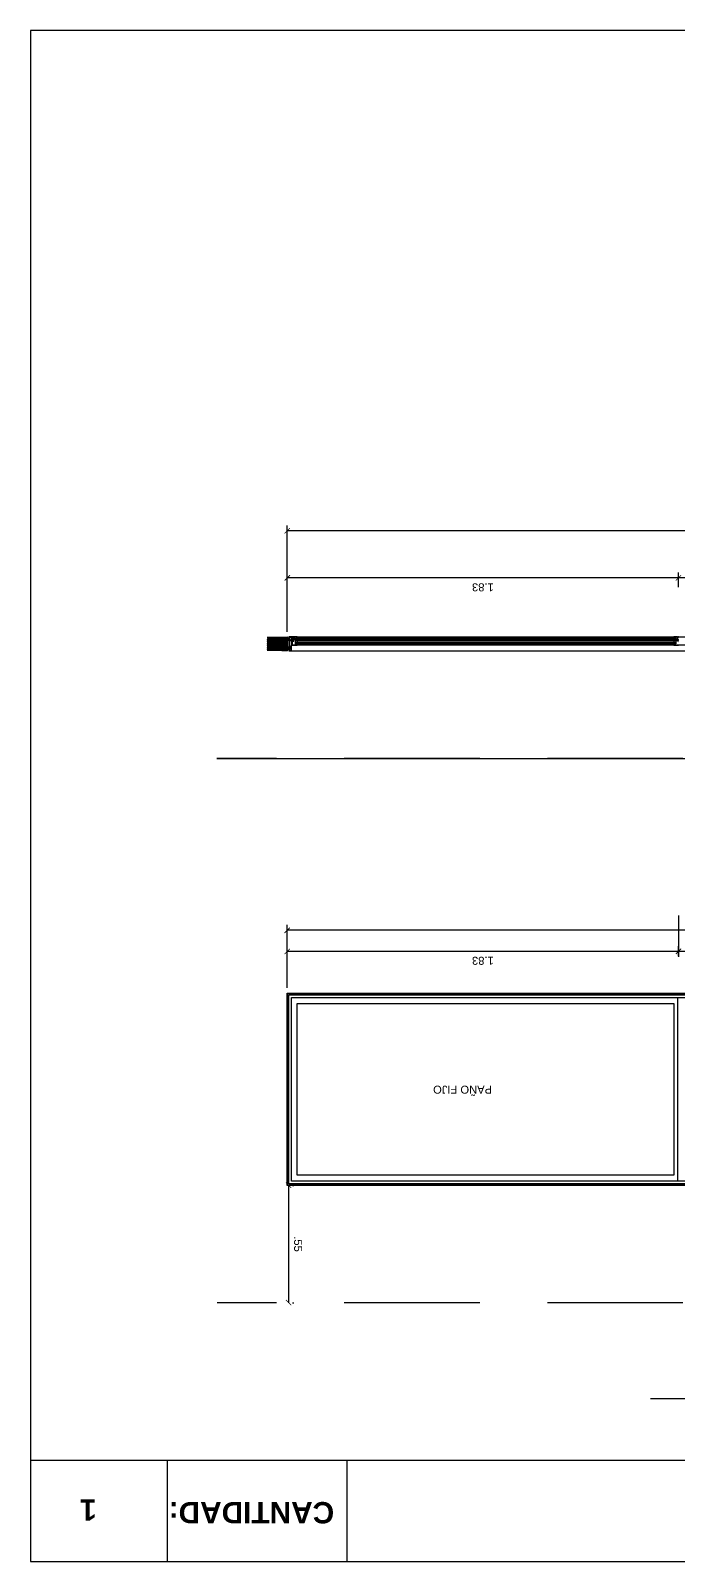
# Model space of a CAD drawing. Header units: millimetres. Extents: x -108.9 to -34.4, y 209.3 to 216.5.
# Drawn here: x -52.35 to -49.32, y 209.3 to 216.48 of the extents above; entities that cross this region are included whole.
import ezdxf

# ---------------------------------------------------------------- set-up
doc = ezdxf.new("R2010")
doc.units = ezdxf.units.MM
doc.linetypes.add('HIDDEN', pattern=[9.525, 6.35, -3.175])
for name, color, linetype in [('25-cotas', 140, 'Continuous'), ('Carpinteria', 1, 'Continuous'), ('O.OO', 2, 'HIDDEN'), ('PERFILES', 2, 'Continuous'), ('PISO', 2, 'Continuous'), ('ROTULO', 7, 'Continuous'), ('SOLID', 253, 'Continuous'), ('TXT', 3, 'Continuous'), ('V-00', 8, 'Continuous'), ('V-01', 1, 'Continuous'), ('Vista 2', 2, 'Continuous')]:
    doc.layers.add(name, color=color, linetype=linetype)
doc.layers.add('LICITACION PANELES', color=7, linetype='Continuous', true_color=0xf00000)
doc.styles.add('ARIALBOLD', font='')
doc.styles.add('DIM', font='arial.ttf')
doc.styles.get('ARIALBOLD').set_extended_font_data('Arial', bold=True)
doc.dimstyles.new('Cota-025', dxfattribs={"dimscale": 25, "dimtxt": 0.0015, "dimasz": 0.001, "dimexe": 0.001, "dimexo": 0.001, "dimgap": 0.001, "dimtad": 1, "dimzin": 4, "dimdsep": 46, "dimtxsty": 'DIM', "dimblk1": 'ARCHTICK', "dimblk2": 'ARCHTICK', "dimsah": 1, "dimcen": 0.0005, "dimclrd": 15, "dimclre": 9, "dimclrt": 140, "dimaunit": 1, "dimadec": 0, "dimazin": 0, "dimtfac": 1, "dimtix": 1, "dimtofl": 0, "dimtmove": 2, "dimatfit": 3, "dimldrblk": 'DOT', "dimfxl": 1, "dimtolj": 1, "dimtzin": 4, "dimarcsym": 0})

# ---------------------------------------------------------------- blocks, each defined once
blk = doc.blocks.new('_ArchTick')
at = {"color": 0, "linetype": 'ByBlock', "const_width": 0.15}
blk.add_lwpolyline([(-0.5, -0.5), (0.5, 0.5)], dxfattribs=at)
blk = doc.blocks.new('*D18')
at = {"layer": '25-cotas', "color": 9, "lineweight": -2, "transparency": 16777216}
for p, q in [((-51.1502, 211.9894), (-51.1502, 212.2849)), ((-45.6502, 211.9894), (-45.6502, 212.2849))]:
    blk.add_line(p, q, dxfattribs=at)
at = {"layer": '25-cotas', "color": 15, "lineweight": -2, "transparency": 16777216}
blk.add_line((-45.6502, 212.2599), (-51.1502, 212.2599), dxfattribs=at)
at = {"layer": 'DEFPOINTS', "color": 0, "transparency": 16777216}
for p in [(-51.1502, 212.2599), (-51.1502, 211.9644), (-45.6502, 211.9644)]:
    blk.add_point(p, dxfattribs=at)
at = {"layer": '25-cotas', "color": 15, "lineweight": -2, "transparency": 16777216, "xscale": 0.025, "yscale": 0.025, "zscale": 0.025, "rotation": 180}
blk.add_blockref('_ArchTick', (-51.1502, 212.2599), dxfattribs=at)
at = {"layer": '25-cotas', "color": 15, "lineweight": -2, "transparency": 16777216, "xscale": 0.025, "yscale": 0.025, "zscale": 0.025}
blk.add_blockref('_ArchTick', (-45.6502, 212.2599), dxfattribs=at)
at = {"layer": '25-cotas', "color": 140, "transparency": 16777216, "insert": (-48.4002, 212.2157), "char_height": 0.0375, "attachment_point": 5, "rotation": 180, "style": 'DIM'}
blk.add_mtext('\\A1;5.50', dxfattribs=at)
blk = doc.blocks.new('_Dot')
at = {"color": 0, "linetype": 'ByBlock', "lineweight": -2}
blk.add_line((-0.5, 0), (-1, 0), dxfattribs=at)
at = {"color": 0, "linetype": 'ByBlock', "const_width": 0.5}
blk.add_lwpolyline([(-0.25, 0, 1), (0.25, 0, 1)], format="xyb", close=True, dxfattribs=at)
blk = doc.blocks.new('*D19')
at = {"layer": 'DEFPOINTS', "color": 0, "transparency": 16777216}
for p in [(-51.1502, 211.0644), (-51.1502, 210.5144), (-51.1439, 210.5144)]:
    blk.add_point(p, dxfattribs=at)
at = {"layer": 'LICITACION PANELES', "color": 15, "lineweight": -2, "transparency": 16777216}
blk.add_line((-51.1439, 211.0644), (-51.1439, 210.5144), dxfattribs=at)
at = {"layer": 'LICITACION PANELES', "color": 9, "lineweight": -2, "transparency": 16777216}
for p, q in [((-51.1252, 211.0644), (-51.1189, 211.0644)), ((-51.1252, 210.5144), (-51.1189, 210.5144))]:
    blk.add_line(p, q, dxfattribs=at)
at = {"layer": 'LICITACION PANELES', "color": 15, "lineweight": -2, "transparency": 16777216, "xscale": 0.025, "yscale": 0.025, "zscale": 0.025}
for p, rotation in [((-51.1439, 211.0644), 90), ((-51.1439, 210.5144), 270)]:
    blk.add_blockref('_ArchTick', p, dxfattribs=dict(at, rotation=rotation))
at = {"layer": 'LICITACION PANELES', "color": 140, "transparency": 16777216, "insert": (-51.0998, 210.7894), "char_height": 0.0375, "attachment_point": 5, "rotation": 270, "style": 'DIM'}
blk.add_mtext('\\A1;.55', dxfattribs=at)
blk = doc.blocks.new('11362366')
at = {"layer": 'PERFILES'}
for points in [[(375.2, 97.6, 0.017126), (374.9, 100.5, 0.051213), (373.6, 105.3, 0.067048), (372.1, 108.1, 0.236888), (368.5, 110), (350.2, 110, -0.414214), (349.2, 111), (349.2, 136.9, 0.310312), (348.9, 137.2), (345.5, 137.2, 0.414214), (345.2, 136.9), (345.2, 135.9, 0.414214), (346.1, 135), (346.1, 135.7, -0.414214), (346.4, 136), (347.9, 136, -0.414214), (348.2, 135.7), (348.2, 130.8, -0.414214), (347.9, 130.5), (346.4, 130.5, -0.414214), (346.1, 130.8), (346.1, 131.5, 0.414214), (345.2, 130.6), (345.2, 129.5, 0.414214), (345.5, 129.2), (347.8, 129.2, -0.414214), (348.1, 128.9), (348.1, 115.2), (334.8, 115.2), (334.5, 115.5), (334.2, 115.2), (333.2, 115.2), (332.9, 115.5), (332.6, 115.2), (330.5, 115.2, -0.414214), (330.2, 115.5), (330.2, 119.9, 0.414214), (329.9, 120.2), (327.9, 120.2, 0.198912), (327.6, 120.1), (326.9, 119.4, 0.188115), (326.7, 118.9, 0.376845), (327.4, 118.2), (328.6, 118.2, -0.414214), (328.9, 117.9), (328.9, 115.5, -0.414214), (328.6, 115.2), (310.8, 115.2, -0.414214), (310.5, 115.5), (310.5, 117.9, -0.414214), (310.8, 118.2), (312, 118.2, 0.380473), (312.7, 118.9), (312.7, 118.9, 0.188115), (312.5, 119.4), (311.8, 120.1, 0.198912), (311.6, 120.2), (309.5, 120.2, 0.414214), (309.2, 119.9), (309.2, 97.3), (316.1, 97.3), (316.1, 91.3), (311.2, 91.3), (311.2, 90.2), (317.2, 90.2), (317.2, 90.7), (319.2, 90.7), (319.2, 91.8), (317.2, 91.8), (317.2, 97.3), (324.4, 97.3), (324.7, 97), (325, 97.3), (325.5, 97.3), (325.8, 97), (326.1, 97.3), (357.2, 97.3), (358.4, 97.3), (358.7, 97), (359, 97.3), (359.5, 97.3), (359.8, 97), (360.1, 97.3), (367.2, 97.3), (367.2, 91.8), (365.2, 91.8), (365.2, 90.7), (367.2, 90.7), (367.2, 90.2), (373.2, 90.2), (373.2, 91.3), (368.3, 91.3), (368.3, 97.3), (374.9, 97.3, 0.439514)], [(311.3, 114.1), (310.3, 113.1), (310.3, 110), (312.5, 110), (312.5, 108.9), (310.3, 108.9), (310.3, 98.4), (357.2, 98.4), (374.1, 98.4, 0.011867), (373.8, 100.3, 0.051213), (372.6, 104.9, 0.067), (371.2, 107.4, 0.236741), (368.5, 108.9), (368.2, 108.9), (368.2, 107.5), (367.1, 107.5), (367.1, 108.9), (348.1, 108.9), (348.1, 113.1), (347.1, 114.1)]]:
    blk.add_lwpolyline(points, format="xyb", close=True, dxfattribs=at)
blk = doc.blocks.new('*D29')
at = {"layer": '25-cotas', "color": 9, "lineweight": -2, "transparency": 16777216}
for p, q in [((-49.3162, 212.3295), (-49.3162, 212.1362)), ((-47.4842, 212.3295), (-47.4842, 212.1362))]:
    blk.add_line(p, q, dxfattribs=at)
at = {"layer": '25-cotas', "color": 15, "lineweight": -2, "transparency": 16777216}
blk.add_line((-47.4842, 212.1612), (-49.3162, 212.1612), dxfattribs=at)
at = {"layer": 'DEFPOINTS', "color": 0, "transparency": 16777216}
for p in [(-49.3162, 212.3545), (-47.4842, 212.3545), (-49.3162, 212.1612)]:
    blk.add_point(p, dxfattribs=at)
at = {"layer": '25-cotas', "color": 15, "lineweight": -2, "transparency": 16777216, "xscale": 0.025, "yscale": 0.025, "zscale": 0.025, "rotation": 180}
blk.add_blockref('_ArchTick', (-49.3162, 212.1612), dxfattribs=at)
at = {"layer": '25-cotas', "color": 15, "lineweight": -2, "transparency": 16777216, "xscale": 0.025, "yscale": 0.025, "zscale": 0.025}
blk.add_blockref('_ArchTick', (-47.4842, 212.1612), dxfattribs=at)
at = {"layer": '25-cotas', "color": 140, "transparency": 16777216, "insert": (-48.4002, 212.1171), "char_height": 0.0375, "attachment_point": 5, "rotation": 180, "style": 'DIM'}
blk.add_mtext('\\A1;1.83', dxfattribs=at)
blk = doc.blocks.new('*D30')
at = {"layer": '25-cotas', "color": 9, "lineweight": -2, "transparency": 16777216}
for p, q in [((-51.1502, 212.1221), (-51.1502, 212.1862)), ((-49.3162, 212.138), (-49.3162, 212.1862))]:
    blk.add_line(p, q, dxfattribs=at)
at = {"layer": '25-cotas', "color": 15, "lineweight": -2, "transparency": 16777216}
blk.add_line((-49.3162, 212.1612), (-51.1502, 212.1612), dxfattribs=at)
at = {"layer": 'DEFPOINTS', "color": 0, "transparency": 16777216}
for p in [(-51.1502, 212.1612), (-51.1502, 212.0971), (-49.3162, 212.113)]:
    blk.add_point(p, dxfattribs=at)
at = {"layer": '25-cotas', "color": 15, "lineweight": -2, "transparency": 16777216, "xscale": 0.025, "yscale": 0.025, "zscale": 0.025, "rotation": 180}
blk.add_blockref('_ArchTick', (-51.1502, 212.1612), dxfattribs=at)
at = {"layer": '25-cotas', "color": 15, "lineweight": -2, "transparency": 16777216, "xscale": 0.025, "yscale": 0.025, "zscale": 0.025}
blk.add_blockref('_ArchTick', (-49.3162, 212.1612), dxfattribs=at)
at = {"layer": '25-cotas', "color": 140, "transparency": 16777216, "insert": (-50.2332, 212.1171), "char_height": 0.0375, "attachment_point": 5, "rotation": 180, "style": 'DIM'}
blk.add_mtext('\\A1;1.83', dxfattribs=at)
blk = doc.blocks.new('*D33')
at = {"layer": '25-cotas', "color": 9, "lineweight": -2, "transparency": 16777216}
for p, q in [((-51.1502, 213.6589), (-51.1502, 214.1576)), ((-45.6502, 213.6589), (-45.6502, 214.1576))]:
    blk.add_line(p, q, dxfattribs=at)
at = {"layer": '25-cotas', "color": 15, "lineweight": -2, "transparency": 16777216}
blk.add_line((-45.6502, 214.1326), (-51.1502, 214.1326), dxfattribs=at)
at = {"layer": 'DEFPOINTS', "color": 0, "transparency": 16777216}
for p in [(-51.1502, 214.1326), (-51.1502, 213.6339), (-45.6502, 213.6339)]:
    blk.add_point(p, dxfattribs=at)
at = {"layer": '25-cotas', "color": 15, "lineweight": -2, "transparency": 16777216, "xscale": 0.025, "yscale": 0.025, "zscale": 0.025, "rotation": 180}
blk.add_blockref('_ArchTick', (-51.1502, 214.1326), dxfattribs=at)
at = {"layer": '25-cotas', "color": 15, "lineweight": -2, "transparency": 16777216, "xscale": 0.025, "yscale": 0.025, "zscale": 0.025}
blk.add_blockref('_ArchTick', (-45.6502, 214.1326), dxfattribs=at)
at = {"layer": '25-cotas', "color": 140, "transparency": 16777216, "insert": (-48.4002, 214.0884), "char_height": 0.0375, "attachment_point": 5, "rotation": 180, "style": 'DIM'}
blk.add_mtext('\\A1;5.50', dxfattribs=at)
blk = doc.blocks.new('*D35')
at = {"layer": '25-cotas', "color": 9, "lineweight": -2, "transparency": 16777216}
for p, q in [((-49.3162, 213.868), (-49.3162, 213.9367)), ((-47.4842, 213.868), (-47.4842, 213.9367))]:
    blk.add_line(p, q, dxfattribs=at)
at = {"layer": '25-cotas', "color": 15, "lineweight": -2, "transparency": 16777216}
blk.add_line((-47.4842, 213.9117), (-49.3162, 213.9117), dxfattribs=at)
at = {"layer": 'DEFPOINTS', "color": 0, "transparency": 16777216}
for p in [(-49.3162, 213.9117), (-49.3162, 213.843), (-47.4842, 213.843)]:
    blk.add_point(p, dxfattribs=at)
at = {"layer": '25-cotas', "color": 15, "lineweight": -2, "transparency": 16777216, "xscale": 0.025, "yscale": 0.025, "zscale": 0.025, "rotation": 180}
blk.add_blockref('_ArchTick', (-49.3162, 213.9117), dxfattribs=at)
at = {"layer": '25-cotas', "color": 15, "lineweight": -2, "transparency": 16777216, "xscale": 0.025, "yscale": 0.025, "zscale": 0.025}
blk.add_blockref('_ArchTick', (-47.4842, 213.9117), dxfattribs=at)
at = {"layer": '25-cotas', "color": 140, "transparency": 16777216, "insert": (-48.4002, 213.8676), "char_height": 0.0375, "attachment_point": 5, "rotation": 180, "style": 'DIM'}
blk.add_mtext('\\A1;1.83', dxfattribs=at)
blk = doc.blocks.new('*D36')
at = {"layer": '25-cotas', "color": 9, "lineweight": -2, "transparency": 16777216}
for p, q in [((-51.1502, 213.9332), (-51.1502, 213.9367)), ((-49.3162, 213.868), (-49.3162, 213.9367))]:
    blk.add_line(p, q, dxfattribs=at)
at = {"layer": '25-cotas', "color": 15, "lineweight": -2, "transparency": 16777216}
blk.add_line((-49.3162, 213.9117), (-51.1502, 213.9117), dxfattribs=at)
at = {"layer": 'DEFPOINTS', "color": 0, "transparency": 16777216}
for p in [(-51.1502, 213.9117), (-51.1502, 213.9082), (-49.3162, 213.843)]:
    blk.add_point(p, dxfattribs=at)
at = {"layer": '25-cotas', "color": 15, "lineweight": -2, "transparency": 16777216, "xscale": 0.025, "yscale": 0.025, "zscale": 0.025, "rotation": 180}
blk.add_blockref('_ArchTick', (-51.1502, 213.9117), dxfattribs=at)
at = {"layer": '25-cotas', "color": 15, "lineweight": -2, "transparency": 16777216, "xscale": 0.025, "yscale": 0.025, "zscale": 0.025}
blk.add_blockref('_ArchTick', (-49.3162, 213.9117), dxfattribs=at)
at = {"layer": '25-cotas', "color": 140, "transparency": 16777216, "insert": (-50.2332, 213.8676), "char_height": 0.0375, "attachment_point": 5, "rotation": 180, "style": 'DIM'}
blk.add_mtext('\\A1;1.83', dxfattribs=at)

msp = doc.modelspace()

# ---------------------------------------------------------------- hatches: boundary and pattern name
at = {"layer": 'Carpinteria'}
h = msp.add_hatch(dxfattribs=at)
h.set_pattern_fill('DOTS', color=9, scale=0.007, angle=360, style=0)
h.set_pattern_definition([(360, (-51.2744619, 213.93757227), (0.00021875, 0.0004375), [0, -0.0004375])])
h.paths.add_polyline_path([(-51.1022, 213.601, -0.056079), (-51.1011, 213.6019), (-51.105, 213.6019), (-51.1049, 213.6017, -0.218221), (-51.1046, 213.601)])
h.paths.add_polyline_path([(-51.103, 213.5999, -0.053621), (-51.1022, 213.601), (-51.1046, 213.601, -0.176262), (-51.1048, 213.6004), (-51.1048, 213.6002), (-51.1051, 213.6002, -0.074558), (-51.1053, 213.6001), (-51.1051, 213.5996, -0.198912), (-51.1045, 213.5999), (-51.1035, 213.5999)])
h.paths.add_polyline_path([(-51.1032, 213.5996, -0.013126), (-51.103, 213.5999), (-51.1035, 213.5999, -0.414214)])
at = {"layer": 'V-00'}
h = msp.add_hatch(dxfattribs=at)
h.set_pattern_fill('HONEY', color=256, scale=0.001, angle=90, style=0)
h.set_pattern_definition([(270, (0, 0), (0.002749630645, -0.0047625), [0.003175, -0.00635]), (30, (0, 0), (0.002749630663, 0.00476249999), [0.003175, -0.00635]), (330, (0, 0), (0.005499261308, -1e-11), [-0.00635, 0.003175])])
h.paths.add_polyline_path([(-51.2448, 213.5729), (-51.1772, 213.5729), (-51.1772, 213.5739), (-51.1532, 213.5739), (-51.1532, 213.6299), (-51.1772, 213.6299), (-51.1772, 213.6309), (-51.2448, 213.6309)])

# ---------------------------------------------------------------- linework, layer by layer
at = {"layer": 'Carpinteria', "color": 9}
for p, q in [((-51.1442, 213.6182), (-51.1442, 213.6215)), ((-51.1431, 213.6159), (-51.1431, 213.6239)), ((-51.1409, 213.6219), (-51.1431, 213.6219)), ((-51.1409, 213.6178), (-51.1431, 213.6178)), ((-51.1397, 213.6219), (-51.1417, 213.6219)), ((-51.1397, 213.6178), (-51.1417, 213.6178)), ((-51.1397, 213.5784), (-51.1397, 213.6344)), ((-51.1397, 213.6199), (-51.1397, 213.6219)), ((-51.1397, 213.6199), (-51.1397, 213.6178)), ((-51.1367, 213.6208), (-51.1374, 213.6213)), ((-51.1367, 213.6189), (-51.1374, 213.6184)), ((-51.1132, 213.6239), (-49.3287, 213.6239)), ((-51.1132, 213.6239), (-51.1132, 213.6029)), ((-51.1132, 213.6229), (-49.3287, 213.6229)), ((-51.1132, 213.6219), (-49.3287, 213.6219)), ((-51.1132, 213.6209), (-49.3287, 213.6209)), ((-51.1132, 213.6199), (-49.3287, 213.6199)), ((-51.1132, 213.6189), (-49.3287, 213.6189)), ((-49.3287, 213.6179), (-51.1132, 213.6179)), ((-49.3287, 213.6089), (-51.1132, 213.6089)), ((-51.1132, 213.6079), (-49.3287, 213.6079)), ((-51.1132, 213.6069), (-49.3287, 213.6069)), ((-51.1132, 213.6059), (-49.3287, 213.6059)), ((-51.1132, 213.6049), (-49.3287, 213.6049)), ((-51.1132, 213.6039), (-49.3287, 213.6039)), ((-51.1132, 213.6029), (-49.3287, 213.6029)), ((-51.1051, 213.5996), (-51.1054, 213.6002)), ((-51.1045, 213.6179), (-51.1045, 213.6089)), ((-49.3374, 213.6179), (-49.3374, 213.6089)), ((-49.3368, 213.5996), (-49.3366, 213.6002)), ((-49.3287, 213.6239), (-49.3287, 213.6029)), ((-51.1442, 213.5842), (-51.1442, 213.5875)), ((-51.1431, 213.5819), (-51.1431, 213.5899)), ((-51.1409, 213.5879), (-51.1431, 213.5879)), ((-51.1409, 213.5838), (-51.1431, 213.5838)), ((-51.1397, 213.5879), (-51.1417, 213.5879)), ((-51.1397, 213.5838), (-51.1417, 213.5838)), ((-51.1397, 213.5859), (-51.1397, 213.5879)), ((-51.1397, 213.5859), (-51.1397, 213.5838)), ((-51.1367, 213.5868), (-51.1374, 213.5873)), ((-51.1367, 213.5849), (-51.1374, 213.5844))]:
    msp.add_line(p, q, dxfattribs=at)
at = {"layer": 'Carpinteria'}
for p, q in [((-51.1191, 213.6358), (-47.5067, 213.6358)), ((-51.1035, 213.5999), (-49.3389, 213.5999)), ((-49.3389, 213.6294), (-51.1026, 213.6294)), ((-51.1428, 213.5699), (-45.6576, 213.5699)), ((-47.5064, 213.5959), (-51.1035, 213.5959))]:
    msp.add_line(p, q, dxfattribs=at)
at = {"layer": 'Carpinteria', "color": 2}
for points in [[(-51.1772, 213.6309), (-51.1522, 213.6309), (-51.1522, 213.5729), (-51.1772, 213.5729), (-51.1772, 213.5739), (-51.1532, 213.5739), (-51.1532, 213.6299), (-51.1772, 213.6299), (-51.1772, 213.6309)], [(-51.1752, 213.6339), (-51.1502, 213.6339), (-51.1502, 213.5699), (-51.1752, 213.5699), (-51.1752, 213.5709), (-51.1512, 213.5709), (-51.1512, 213.6329), (-51.1752, 213.6329), (-51.1752, 213.6339)]]:
    msp.add_lwpolyline(points, dxfattribs=at)
at = {"layer": 'Carpinteria', "color": 9}
msp.add_lwpolyline([(-51.1417, 213.6344), (-51.1318, 213.6344), (-51.1318, 213.5784), (-51.1417, 213.5784)], close=True, dxfattribs=at)
for points in [[(-51.1078, 213.6239, -0.911943), (-51.1085, 213.6236), (-51.1098, 213.6259, 0.275929), (-51.1099, 213.626), (-51.112, 213.626, -0.916571), (-51.1121, 213.6277), (-51.1065, 213.6284, -0.527157), (-51.1064, 213.6283), (-51.1066, 213.6275, 0.485366), (-51.1065, 213.6274), (-51.1027, 213.6274, 0.507097), (-51.1026, 213.6275), (-51.103, 213.6287, -1.032778), (-51.1021, 213.629), (-51.1004, 213.6231, -1), (-51.1012, 213.6229), (-51.1021, 213.6259, 0.327055), (-51.1022, 213.626), (-51.1045, 213.626, 0.507097), (-51.1046, 213.6259), (-51.104, 213.6239, -0.911943), (-51.1047, 213.6236), (-51.106, 213.626, 0.275929), (-51.1061, 213.626), (-51.1083, 213.626, 0.507097), (-51.1084, 213.6259)], [(-51.1052, 213.6028), (-51.1048, 213.6013), (-51.1048, 213.6002), (-51.1062, 213.6002, 0.414214), (-51.1065, 213.5999), (-51.1065, 213.5987), (-51.1053, 213.5987, -0.878927), (-51.1052, 213.5977), (-51.1071, 213.5972, -0.129412), (-51.1073, 213.5972), (-51.1092, 213.5977, -0.878927), (-51.1091, 213.5987), (-51.1077, 213.5987), (-51.1077, 213.5999, 0.414214), (-51.108, 213.6002), (-51.1108, 213.6002, -0.414214), (-51.1111, 213.6005), (-51.1111, 213.6012), (-51.1115, 213.6026, -1), (-51.1106, 213.6028), (-51.1102, 213.6012), (-51.1093, 213.6012), (-51.1097, 213.6026, -1), (-51.1088, 213.6028), (-51.1084, 213.6012), (-51.1075, 213.6012), (-51.1079, 213.6026, -1), (-51.107, 213.6028), (-51.1066, 213.6012), (-51.1057, 213.6012), (-51.1061, 213.6026, -1)], [(-49.3342, 213.6239, 0.911943), (-49.3334, 213.6236), (-49.3322, 213.6259, -0.275929), (-49.3321, 213.626), (-49.33, 213.626, 0.916571), (-49.3298, 213.6277), (-49.3354, 213.6284, 0.527157), (-49.3355, 213.6283), (-49.3353, 213.6275, -0.485366), (-49.3354, 213.6274), (-49.3392, 213.6274, -0.507097), (-49.3393, 213.6275), (-49.3389, 213.6287, 1.032778), (-49.3399, 213.629), (-49.3415, 213.6231, 1), (-49.3408, 213.6229), (-49.3398, 213.6259, -0.327055), (-49.3397, 213.626), (-49.3374, 213.626, -0.507097), (-49.3373, 213.6259), (-49.3379, 213.6239, 0.911943), (-49.3372, 213.6236), (-49.3359, 213.626, -0.275929), (-49.3358, 213.626), (-49.3336, 213.626, -0.507097), (-49.3335, 213.6259)], [(-49.3367, 213.6028), (-49.3371, 213.6013), (-49.3371, 213.6002), (-49.3357, 213.6002, -0.414214), (-49.3354, 213.5999), (-49.3354, 213.5987), (-49.3366, 213.5987, 0.878927), (-49.3368, 213.5977), (-49.3349, 213.5972, 0.129412), (-49.3346, 213.5972), (-49.3327, 213.5977, 0.878927), (-49.3328, 213.5987), (-49.3342, 213.5987), (-49.3342, 213.5999, -0.414214), (-49.3339, 213.6002), (-49.3311, 213.6002, 0.414214), (-49.3308, 213.6005), (-49.3308, 213.6012), (-49.3305, 213.6026, 1), (-49.3313, 213.6028), (-49.3318, 213.6012), (-49.3326, 213.6012), (-49.3323, 213.6026, 1), (-49.3331, 213.6028), (-49.3336, 213.6012), (-49.3344, 213.6012), (-49.3341, 213.6026, 1), (-49.3349, 213.6028), (-49.3354, 213.6012), (-49.3362, 213.6012), (-49.3359, 213.6026, 1)]]:
    msp.add_lwpolyline(points, format="xyb", close=True, dxfattribs=at)
for centre, radius, start, end in [((-51.1376, 213.6199), 0.00677, 143.7885, 165.58673), ((-51.1376, 213.6199), 0.00677, 194.41327, 216.2115), ((-51.1381, 213.6219), 0.00157, 48.73655, 180), ((-51.1381, 213.6178), 0.00157, 180, 311.26345), ((-51.1368, 213.6199), 0.00147, 107.71858, 183.09576), ((-51.1368, 213.6198), 0.00147, 176.90424, 252.28142), ((-51.1376, 213.6222), 0.000965, 287.28305, 57.18528), ((-51.1376, 213.6175), 0.000965, 302.81472, 72.71695), ((-51.1371, 213.6198), 0.00103, 1.12402, 66.9914), ((-51.1371, 213.6199), 0.00103, 293.0086, 358.87598), ((-51.0974, 213.5967), 0.00648, 103.95013, 153.42555), ((-49.3445, 213.5967), 0.00648, 26.57445, 76.04987), ((-51.1376, 213.5859), 0.00677, 143.7885, 165.58673), ((-51.1376, 213.5859), 0.00677, 194.41327, 216.2115), ((-51.1381, 213.5879), 0.00157, 48.73655, 180), ((-51.1381, 213.5838), 0.00157, 180, 311.26345), ((-51.1368, 213.5859), 0.00147, 107.71858, 183.09576), ((-51.1368, 213.5858), 0.00147, 176.90424, 252.28142), ((-51.1376, 213.5882), 0.000965, 287.28305, 57.18528), ((-51.1376, 213.5835), 0.000965, 302.81472, 72.71695), ((-51.1371, 213.5858), 0.00103, 1.12402, 66.9914), ((-51.1371, 213.5859), 0.00103, 293.0086, 358.87598)]:
    msp.add_arc(centre, radius, start, end, dxfattribs=at)
at = {"layer": 'DEFPOINTS'}
for points in [[(-52.3534, 216.4768), (-52.3534, 209.3018), (-43.8534, 209.3018), (-43.8534, 216.4768)], [(-43.8534, 216.4768), (-52.3534, 216.4768), (-52.3534, 209.3018), (-43.8534, 209.3018)]]:
    msp.add_lwpolyline(points, close=True, dxfattribs=at)
at = {"layer": 'O.OO', "ltscale": 0.1}
for p, q in [((-44.5329, 213.0644), (-51.481, 213.0644)), ((-44.5329, 210.5144), (-51.4788, 210.5144))]:
    msp.add_line(p, q, dxfattribs=at)
at = {"layer": 'PERFILES'}
for points in [[(-51.1048, 213.628, 0.668179), (-51.1051, 213.6286), (-51.1107, 213.6286, -0.414214), (-51.111, 213.6289), (-51.111, 213.6295, -0.414214), (-51.1107, 213.6298), (-51.1044, 213.6298, 0.414214), (-51.1041, 213.6301), (-51.1041, 213.6343, 0.414214), (-51.1046, 213.6348), (-51.1174, 213.6348, 0.414214), (-51.1179, 213.6343), (-51.1179, 213.6219), (-51.1219, 213.6219, 0.217121), (-51.1227, 213.6215), (-51.1236, 213.6205, 0.320103), (-51.1236, 213.6199), (-51.1224, 213.6178, -1), (-51.1234, 213.6172), (-51.125, 213.62, -0.320103), (-51.1249, 213.6206), (-51.1235, 213.6223, -0.217121), (-51.122, 213.623), (-51.119, 213.623), (-51.119, 213.6314), (-51.124, 213.6314, -0.767327), (-51.1243, 213.6324), (-51.1228, 213.6332, -0.414214), (-51.1225, 213.6332), (-51.1221, 213.6325), (-51.119, 213.6325), (-51.119, 213.634), (-51.1197, 213.634, -0.414214), (-51.1199, 213.6342), (-51.1199, 213.6348, -0.414214), (-51.1197, 213.635), (-51.119, 213.635), (-51.119, 213.6356, -0.414214), (-51.1187, 213.6359), (-51.1033, 213.6359, -0.414214), (-51.103, 213.6356), (-51.103, 213.6277, -0.414214), (-51.1033, 213.6274), (-51.1047, 213.6274, -0.668179), (-51.105, 213.6279), (-51.1048, 213.628), (-51.105, 213.6279)], [(-49.3371, 213.628, -0.668179), (-49.3369, 213.6286), (-49.3312, 213.6286, 0.414214), (-49.3309, 213.6289), (-49.3309, 213.6295, 0.414214), (-49.3312, 213.6298), (-49.3375, 213.6298, -0.414214), (-49.3378, 213.6301), (-49.3378, 213.6343, -0.414214), (-49.3373, 213.6348), (-49.3245, 213.6348, -0.414214), (-49.324, 213.6343), (-49.324, 213.6219), (-49.32, 213.6219, -0.217121), (-49.3193, 213.6215), (-49.3183, 213.6205, -0.320103), (-49.3183, 213.6199), (-49.3195, 213.6178, 1), (-49.3186, 213.6172), (-49.3169, 213.62, 0.320103), (-49.317, 213.6206), (-49.3185, 213.6223, 0.217121), (-49.32, 213.623), (-49.3229, 213.623), (-49.3229, 213.6314), (-49.3179, 213.6314, 0.767327), (-49.3177, 213.6324), (-49.3191, 213.6332, 0.414214), (-49.3194, 213.6332), (-49.3198, 213.6325), (-49.3229, 213.6325), (-49.3229, 213.634), (-49.3222, 213.634, 0.414214), (-49.322, 213.6342), (-49.322, 213.6348, 0.414214), (-49.3222, 213.635), (-49.3229, 213.635), (-49.3229, 213.6356, 0.414214), (-49.3232, 213.6359), (-49.3386, 213.6359, 0.414214), (-49.3389, 213.6356), (-49.3389, 213.6277, 0.414214), (-49.3386, 213.6274), (-49.3372, 213.6274, 0.668179), (-49.337, 213.6279), (-49.3371, 213.628), (-49.337, 213.6279)], [(-49.3167, 213.5959), (-49.3384, 213.5959, -0.310312), (-49.3387, 213.5962), (-49.3387, 213.5996, -0.414214), (-49.3384, 213.5999), (-49.3374, 213.5999, -0.414214), (-49.3365, 213.599), (-49.3372, 213.599, 0.414214), (-49.3375, 213.5987), (-49.3375, 213.5972, 0.414214), (-49.3372, 213.5969), (-49.3323, 213.5969, 0.414214), (-49.332, 213.5972), (-49.332, 213.5987, 0.414214), (-49.3323, 213.599), (-49.333, 213.599, -0.414214), (-49.3321, 213.5999), (-49.331, 213.5999, -0.414214), (-49.3307, 213.5996), (-49.3307, 213.5973, 0.414214), (-49.3304, 213.597), (-49.3167, 213.597)], [(-49.3167, 213.6343, 0.414214), (-49.317, 213.6346), (-49.3194, 213.6346, 0.414214), (-49.3197, 213.6343), (-49.3197, 213.6331, -0.380473), (-49.3204, 213.6324), (-49.3204, 213.6324, -0.188115), (-49.3209, 213.6326), (-49.3217, 213.6333, -0.198912), (-49.3217, 213.6335), (-49.3217, 213.6356, -0.414214), (-49.3214, 213.6359), (-49.3109, 213.6359)], [(-49.3167, 213.6146, 0.414214), (-49.317, 213.6149), (-49.3214, 213.6149, -0.414214), (-49.3217, 213.6152), (-49.3217, 213.6172, -0.198912), (-49.3217, 213.6174), (-49.3209, 213.6181, -0.188115), (-49.3204, 213.6184, -0.376845), (-49.3197, 213.6177), (-49.3197, 213.6165, 0.414214), (-49.3194, 213.6162), (-49.317, 213.6162, 0.414214), (-49.3167, 213.6165)]]:
    msp.add_lwpolyline(points, format="xyb", dxfattribs=at)
for points in [[(-49.3167, 213.6119), (-49.317, 213.6122), (-49.3167, 213.6125)], [(-49.3167, 213.6103), (-49.317, 213.6106), (-49.3167, 213.6109)]]:
    msp.add_lwpolyline(points, dxfattribs=at)
at = {"layer": 'PISO'}
msp.add_lwpolyline([(-51.481, 213.0644), (-44.5329, 213.0644)], dxfattribs=at)
at = {"layer": 'ROTULO'}
for p, q in [((-51.7118, 209.3018), (-51.7118, 209.7741)), ((-50.8702, 209.3018), (-50.8702, 209.7741))]:
    msp.add_line(p, q, dxfattribs=at)
at = {"layer": 'TXT'}
msp.add_line((-44.7881, 209.7741), (-52.3534, 209.7741), dxfattribs=at)
at = {"layer": 'V-00'}
for p, q in [((-49.3389, 211.9174), (-49.3389, 211.1114)), ((-49.3217, 211.9446), (-49.3217, 211.0842))]:
    msp.add_line(p, q, dxfattribs=at)
for points in [[(-45.6513, 211.9633), (-45.6513, 211.0655), (-51.1491, 211.0655), (-51.1491, 211.9633)], [(-45.6573, 211.9573), (-45.6573, 211.0715), (-51.1431, 211.0715), (-51.1431, 211.9573)], [(-45.67, 211.9446), (-45.67, 211.0842), (-51.1304, 211.0842), (-51.1304, 211.9446)]]:
    msp.add_lwpolyline(points, close=True, dxfattribs=at)
msp.add_lwpolyline([(-49.3389, 211.1114), (-51.1032, 211.1114), (-51.1032, 211.9174), (-49.3389, 211.9174)], dxfattribs=at)
at = {"layer": 'V-01'}
for p, q in [((-51.1522, 213.6319), (-51.2448, 213.6319)), ((-51.1522, 213.6309), (-51.2448, 213.6309)), ((-51.1533, 213.6319), (-51.1533, 213.6309)), ((-51.1522, 213.5729), (-51.2448, 213.5729)), ((-51.1522, 213.5719), (-51.2448, 213.5719)), ((-51.1533, 213.5719), (-51.1533, 213.5729)), ((-44.5329, 210.0644), (-49.448, 210.0644))]:
    msp.add_line(p, q, dxfattribs=at)
at = {"layer": 'Vista 2'}
msp.add_lwpolyline([(-45.6502, 211.0644), (-51.1502, 211.0644), (-51.1502, 211.9644), (-45.6502, 211.9644)], close=True, dxfattribs=at)

# ---------------------------------------------------------------- block references
at = {"layer": 'SOLID', "xscale": 0.001, "yscale": 0.001, "zscale": 0.001, "rotation": 270}
msp.add_blockref('11362366', (-51.2404, 213.9451), dxfattribs=at)

# ---------------------------------------------------------------- texts
at = {"layer": '25-cotas', "color": 140, "insert": (-50.3284, 211.5131), "char_height": 0.0375, "attachment_point": 5, "rotation": 180, "style": 'DIM'}
msp.add_mtext('\\A1;PAÑO FIJO', dxfattribs=at)
at = {"layer": 'TXT', "char_height": 0.15, "width": 4.172499, "attachment_point": 1, "rotation": 180, "style": 'ARIALBOLD'}
for s, insert in [('{\\H0.6667x;1}', (-52.0442, 209.492)), ('{\\H0.6667x;CANTIDAD:}', (-50.9304, 209.48))]:
    msp.add_mtext(s, dxfattribs=dict(at, insert=insert))

# ---------------------------------------------------------------- dimensions: what is measured, and where the dimension line sits
at = {"layer": '25-cotas'}
for base, p1, p2, picture, middle in [((-51.1502, 214.1326), (-45.6502, 213.6339), (-51.1502, 213.6339), '*D33', (-48.4002, 214.0884)), ((-51.1502, 213.9117), (-49.3162, 213.843), (-51.1502, 213.9082), '*D36', (-50.2332, 213.8676)), ((-49.3162, 213.9117), (-47.4842, 213.843), (-49.3162, 213.843), '*D35', (-48.4002, 213.8676)), ((-49.3162, 212.1612), (-47.4842, 212.3545), (-49.3162, 212.3545), '*D29', (-48.4002, 212.1171)), ((-51.1502, 212.2599), (-45.6502, 211.9644), (-51.1502, 211.9644), '*D18', (-48.4002, 212.2157)), ((-51.1502, 212.1612), (-49.3162, 212.113), (-51.1502, 212.0971), '*D30', (-50.2332, 212.1171))]:
    dim = msp.add_linear_dim(base=base, p1=p1, p2=p2, angle=180, dimstyle='Cota-025', dxfattribs=at)
    dim.commit()
    dim.dimension.update_dxf_attribs({"geometry": picture, "text_midpoint": middle})
at = {"layer": 'LICITACION PANELES'}
dim = msp.add_linear_dim(base=(-51.1439, 210.5144), p1=(-51.1502, 211.0644), p2=(-51.1502, 210.5144), angle=270, dimstyle='Cota-025', dxfattribs=at)
dim.commit()
dim.dimension.update_dxf_attribs({"geometry": '*D19', "text_midpoint": (-51.0998, 210.7894)})

doc.saveas('drawing.dxf')
